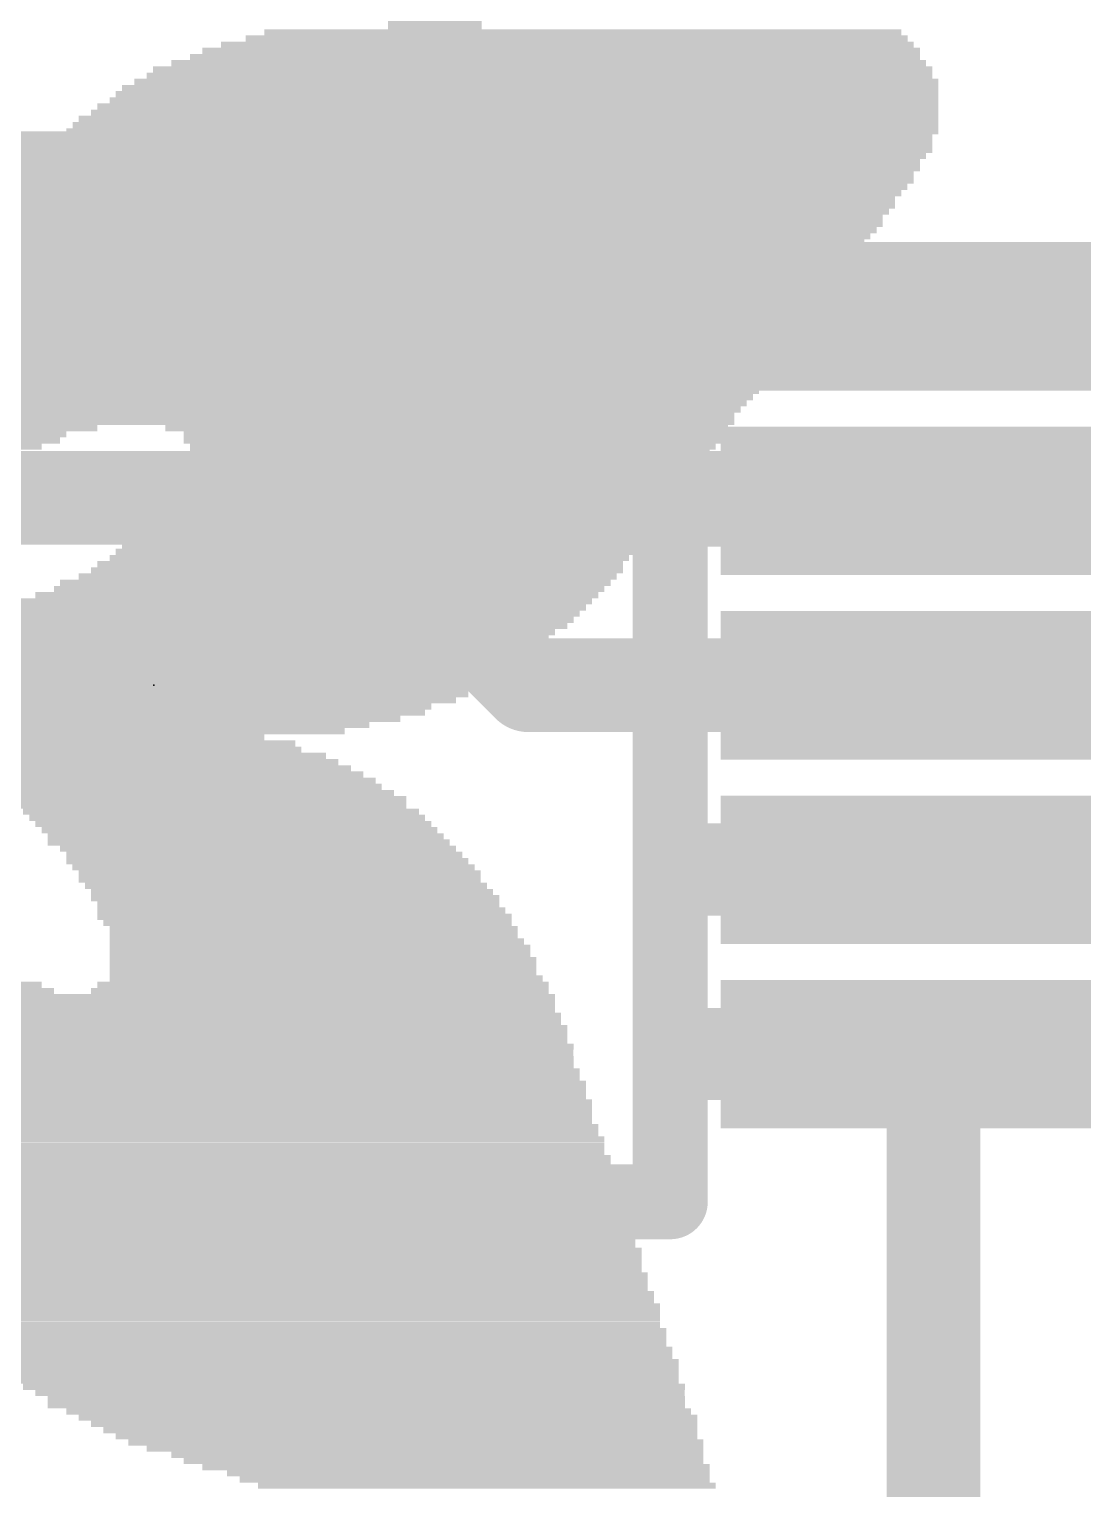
# Model space of a CAD drawing. Extents: x -0.1 to 28.1, y -0.3 to 17.1.
# Drawn here: x 21.252 to 24.108, y 7.22 to 11.176 of the extents above; entities that cross this region are included whole.
import ezdxf

# ---------------------------------------------------------------- set-up
doc = ezdxf.new("R2010")
doc.units = 0
for name, color, linetype in [('1', 12, 'CONTINUOUS'), ('16', 132, 'CONTINUOUS'), ('21', 40, 'CONTINUOUS'), ('22', 4, 'CONTINUOUS'), ('23', 53, 'CONTINUOUS'), ('29', 253, 'CONTINUOUS'), ('51', 253, 'CONTINUOUS')]:
    doc.layers.add(name, color=color, linetype=linetype)

# ---------------------------------------------------------------- blocks, each defined once
blk = doc.blocks.new('RECT')
blk.add_solid([(-0.5, -0.5), (0.5, -0.5), (-0.5, 0.5), (0.5, 0.5)])

msp = doc.modelspace()

# ---------------------------------------------------------------- linework, layer by layer
at = {"layer": '1', "const_width": 0.254}
for points in [[(22.352, 9.652), (22.352, 12.004)], [(23.7031, 10.398), (25.13, 10.398)], [(23.7031, 9.898), (26.154, 9.898)], [(22.606, 9.398), (22.352, 9.652)], [(23.7031, 9.398), (22.606, 9.398)], [(23.7031, 8.898), (24.63, 8.898)], [(23.7031, 8.398), (23.7031, 3.8911)]]:
    msp.add_lwpolyline(points, dxfattribs=at)
at = {"layer": '1', "const_width": 0.127}
for points in [[(23.7031, 10.4615, 1), (23.7031, 10.3345)], [(23.7031, 9.9615, 1), (23.7031, 9.8345)], [(22.3969, 9.6969, 1), (22.3071, 9.6071)], [(22.2885, 9.652, 1), (22.4155, 9.652)], [(22.606, 9.4615, 1), (22.606, 9.3345)], [(22.5611, 9.3531, 1), (22.6509, 9.4429)], [(23.7031, 9.3345, 1), (23.7031, 9.4615)], [(23.7031, 8.9615, 1), (23.7031, 8.8345)], [(23.7666, 8.398, 1), (23.6396, 8.398)]]:
    msp.add_lwpolyline(points, format="xyb", dxfattribs=at)
at = {"layer": '16', "const_width": 0.254}
for points in [[(25.146, 10.414), (18.542, 10.414)], [(18.796, 9.906), (26.162, 9.906)]]:
    msp.add_lwpolyline(points, dxfattribs=at)
at = {"layer": '21', "const_width": 0.2032}
for points in [[(20.19, 10.798), (22.99, 10.798)], [(22.99, 10.798), (22.99, 7.998)], [(22.99, 7.998), (20.19, 7.998)]]:
    msp.add_lwpolyline(points, dxfattribs=at)
at = {"layer": '21', "const_width": 0.1016}
for points in [[(23.0408, 10.798, 1), (22.9392, 10.798)], [(22.99, 10.7472, 1), (22.99, 10.8488)], [(22.99, 7.9472, 1), (22.99, 8.0488)], [(22.9392, 7.998, 1), (23.0408, 7.998)]]:
    msp.add_lwpolyline(points, format="xyb", dxfattribs=at)
at = {"layer": '23'}
msp.add_point((21.59, 9.398), dxfattribs=at)

# ---------------------------------------------------------------- block references
at = {"layer": '1', "xscale": 0.25, "rotation": 90}
for p in [(23.7031, 10.398), (23.7031, 9.898), (23.7031, 9.398), (23.7031, 8.898), (23.7031, 8.398)]:
    msp.add_blockref('RECT', p, dxfattribs=at)
at = {"layer": '22', "rotation": 180}
for p, xscale, yscale in [((22.7361, 11.1511), 1.7937, 0.0168), ((22.7529, 11.1679), 1.7267, 0.0168), ((22.6941, 11.1176), 1.9446, 0.0168), ((22.7109, 11.1344), 1.8776, 0.0167), ((22.6606, 11.0841), 2.0452, 0.0167), ((22.6774, 11.1008), 1.9781, 0.0168), ((22.6271, 11.0338), 2.1793, 0.0167), ((22.6355, 11.0505), 2.1291, 0.0168), ((22.6439, 11.0673), 2.1123, 0.0168), ((22.6019, 11.0003), 2.2296, 0.0167), ((22.6103, 11.017), 2.2128, 0.0168), ((22.5768, 10.9667), 2.2799, 0.0168), ((22.5936, 10.9835), 2.2463, 0.0168), ((22.5433, 10.9164), 2.3469, 0.0168), ((22.5516, 10.9332), 2.3302, 0.0168), ((22.5684, 10.95), 2.2966, 0.0167), ((22.5182, 10.8829), 2.3637, 0.0168), ((22.5349, 10.8997), 2.3637, 0.0167), ((22.4846, 10.8326), 2.3972, 0.0168), ((22.5014, 10.8494), 2.3973, 0.0167), ((22.5098, 10.8661), 2.3805, 0.0168), ((22.4678, 10.8158), 2.3972, 0.0168), ((22.4678, 10.7991), 2.3972, 0.0167), ((22.4427, 10.7656), 2.414, 0.0167), ((22.4511, 10.7823), 2.3973, 0.0168), ((22.4092, 10.732), 2.4141, 0.0168), ((22.4008, 10.7153), 2.3973, 0.0167), ((22.4343, 10.7488), 2.3972, 0.0168), ((22.3924, 10.6985), 2.414, 0.0168), ((22.384, 10.6817), 2.3972, 0.0168), ((22.0236, 10.6482), 3.0846, 0.0168), ((22.3673, 10.665), 2.3973, 0.0167), ((22.0236, 10.6314), 3.051, 0.0168), ((22.0236, 10.6147), 3.0175, 0.0167), ((22.0152, 10.5979), 3.0008, 0.0168), ((22.0152, 10.5812), 2.9672, 0.0167), ((22.0152, 10.5644), 2.9672, 0.0168), ((22.0152, 10.5476), 2.9337, 0.0168), ((22.0068, 10.5309), 2.917, 0.0167), ((22.0068, 10.5141), 2.8834, 0.0168), ((22.0068, 10.4973), 2.8834, 0.0168), ((22.0069, 10.4806), 2.8499, 0.0167), ((21.9985, 10.4638), 2.8331, 0.0168), ((21.9985, 10.447), 2.8331, 0.0168), ((21.9901, 10.4303), 2.8163, 0.0167), ((21.9817, 10.3967), 2.7661, 0.0168), ((21.9901, 10.4135), 2.7829, 0.0168), ((21.9817, 10.38), 2.7661, 0.0167), ((21.9733, 10.3632), 2.7493, 0.0168), ((21.9733, 10.3465), 2.7493, 0.0167), ((21.9649, 10.3297), 2.699, 0.0168), ((21.9649, 10.3129), 2.699, 0.0168), ((21.9565, 10.2962), 2.6822, 0.0167), ((21.9482, 10.2794), 2.6655, 0.0168), ((21.9482, 10.2459), 2.6319, 0.0167), ((21.9566, 10.2626), 2.6487, 0.0168), ((21.9314, 10.2123), 2.5984, 0.0168), ((21.9398, 10.2291), 2.6151, 0.0168), ((21.9314, 10.1956), 2.5984, 0.0167), ((21.923, 10.1788), 2.5816, 0.0168), ((21.9147, 10.1621), 2.5649, 0.0167), ((21.8979, 10.1285), 2.5313, 0.0168), ((21.9063, 10.1453), 2.5481, 0.0168), ((21.8979, 10.1118), 2.5313, 0.0167), ((21.0345, 10.095), 0.8046, 0.0168), ((22.384, 10.095), 1.5256, 0.0168), ((20.9926, 10.0782), 0.7208, 0.0168), ((20.9842, 10.0615), 0.7041, 0.0167), ((20.9591, 10.0447), 0.6538, 0.0168), ((22.4008, 10.0782), 1.4585, 0.0168), ((22.4008, 10.0615), 1.4585, 0.0167), ((22.4008, 10.0447), 1.4249, 0.0168), ((22.3924, 10.0279), 1.4082, 0.0168), ((22.384, 10.0112), 1.3914, 0.0167), ((22.384, 9.9944), 1.3914, 0.0168), ((22.3756, 9.9776), 1.3746, 0.0168), ((22.3421, 9.9274), 1.3746, 0.0167), ((22.3672, 9.9609), 1.3914, 0.0167), ((22.3505, 9.9441), 1.3579, 0.0168), ((22.317, 9.8938), 1.3579, 0.0168), ((22.3338, 9.9106), 1.3579, 0.0168), ((22.2751, 9.8435), 1.3747, 0.0168), ((22.3002, 9.8771), 1.3579, 0.0167), ((22.3002, 9.8603), 1.3579, 0.0168), ((22.2499, 9.81), 1.3914, 0.0168), ((22.2583, 9.8268), 1.3747, 0.0167), ((22.208, 9.7765), 1.4082, 0.0167), ((22.2331, 9.7932), 1.3914, 0.0168), ((22.1493, 9.7262), 1.425, 0.0168), ((22.1745, 9.743), 1.4081, 0.0167), ((22.1996, 9.7597), 1.425, 0.0168), ((22.1158, 9.6927), 1.4585, 0.0167), ((22.141, 9.7094), 1.4417, 0.0168), ((22.0655, 9.6591), 1.492, 0.0168), ((22.0823, 9.6759), 1.4919, 0.0168), ((21.9733, 9.6088), 1.5758, 0.0168), ((21.9985, 9.6256), 1.5591, 0.0168), ((22.032, 9.6424), 1.5255, 0.0167), ((21.4704, 9.5753), 2.5146, 0.0168), ((21.9314, 9.5921), 1.6261, 0.0167), ((21.462, 9.5585), 2.4978, 0.0168), ((21.4536, 9.5418), 2.4476, 0.0167), ((21.4117, 9.4915), 2.4308, 0.0168), ((21.4368, 9.525), 2.4475, 0.0168), ((21.4285, 9.5083), 2.4307, 0.0167), ((21.3698, 9.458), 2.414, 0.0167), ((21.3865, 9.4747), 2.4141, 0.0168), ((21.2189, 9.4077), 2.5482, 0.0167), ((21.3111, 9.4244), 2.4308, 0.0168), ((21.3279, 9.4412), 2.4308, 0.0168), ((20.0957, 9.3909), 4.7274, 0.0168), ((20.0958, 9.3741), 4.6939, 0.0168), ((20.0957, 9.3574), 4.6268, 0.0167), ((20.079, 9.3406), 4.5263, 0.0168), ((20.0706, 9.3239), 4.5095, 0.0167), ((20.0538, 9.3071), 4.409, 0.0168), ((20.0287, 9.2903), 4.2916, 0.0168), ((19.9952, 9.2736), 4.2245, 0.0167), ((21.4117, 9.2568), 0.9556, 0.0168), ((21.4788, 9.24), 0.9891, 0.0168), ((21.4955, 9.2233), 0.989, 0.0167), ((21.5458, 9.2065), 1.0226, 0.0168), ((21.5877, 9.1897), 1.0058, 0.0168), ((21.6045, 9.173), 1.0394, 0.0167), ((21.638, 9.1562), 1.0394, 0.0168), ((21.6715, 9.1394), 1.0394, 0.0168), ((21.6799, 9.1227), 1.0562, 0.0167), ((21.7135, 9.1059), 1.0561, 0.0168), ((21.7386, 9.0892), 1.0729, 0.0167), ((21.747, 9.0724), 1.0561, 0.0168), ((21.7721, 9.0556), 1.0729, 0.0168), ((21.7889, 9.0389), 1.0729, 0.0167), ((21.8056, 9.0221), 1.0729, 0.0168), ((21.8224, 9.0053), 1.0729, 0.0168), ((21.8392, 8.9886), 1.0729, 0.0167), ((21.8476, 8.9718), 1.0897, 0.0168), ((21.8727, 8.955), 1.0728, 0.0168), ((21.8895, 8.9383), 1.0729, 0.0167), ((21.8979, 8.9215), 1.0897, 0.0168), ((21.9146, 8.9047), 1.0896, 0.0167), ((21.9314, 8.888), 1.0897, 0.0168), ((21.9314, 8.8712), 1.0897, 0.0168), ((21.9482, 8.8544), 1.0897, 0.0167), ((21.9649, 8.8377), 1.0896, 0.0168), ((21.9733, 8.8209), 1.1064, 0.0168), ((21.9817, 8.8041), 1.0897, 0.0167), ((21.9901, 8.7874), 1.1065, 0.0168), ((21.9984, 8.7706), 1.1232, 0.0168), ((22.0068, 8.7538), 1.1064, 0.0167), ((22.0236, 8.7371), 1.1064, 0.0168), ((22.0236, 8.7203), 1.1064, 0.0168), ((22.032, 8.7035), 1.1232, 0.0167), ((22.0404, 8.6868), 1.1399, 0.0168), ((22.0404, 8.67), 1.1399, 0.0167), ((22.0488, 8.6533), 1.1567, 0.0168), ((22.0488, 8.6365), 1.1567, 0.0168), ((22.0488, 8.6197), 1.1567, 0.0167), ((20.7915, 8.5862), 0.9891, 0.0168), ((22.0487, 8.5862), 1.2238, 0.0168), ((22.0571, 8.603), 1.1734, 0.0168), ((21.4788, 8.5527), 2.3973, 0.0168), ((20.8082, 8.5694), 1.0226, 0.0167), ((22.0404, 8.5694), 1.2405, 0.0167), ((21.462, 8.5191), 2.4308, 0.0167), ((21.4703, 8.5024), 2.4475, 0.0168), ((21.4704, 8.5359), 2.414, 0.0168), ((21.462, 8.4689), 2.4978, 0.0168), ((21.462, 8.4856), 2.4643, 0.0167), ((21.4453, 8.4186), 2.5649, 0.0168), ((21.4452, 8.4353), 2.5314, 0.0167), ((21.4536, 8.4521), 2.5146, 0.0168), ((21.4201, 8.385), 2.6152, 0.0167), ((21.4368, 8.4018), 2.5817, 0.0168), ((21.3865, 8.3515), 2.7157, 0.0168), ((21.4117, 8.3683), 2.632, 0.0168), ((20.8333, 8.3012), 3.8557, 0.0168), ((20.8333, 8.3347), 3.8222, 0.0167), ((20.8417, 8.318), 3.839, 0.0168), ((20.8333, 8.2844), 3.8557, 0.0167), ((20.8418, 8.2677), 3.8725, 0.0168), ((20.8333, 8.2342), 3.8893, 0.0168), ((20.8418, 8.2509), 3.8725, 0.0167), ((20.8333, 8.2174), 3.8893, 0.0168), ((21.7805, 8.2006), 2.0284, 0.0167), ((21.7805, 8.1839), 2.0284, 0.0168), ((21.7889, 8.1671), 2.0452, 0.0168), ((21.7973, 8.1503), 2.0285, 0.0167), ((21.7973, 8.1336), 2.0285, 0.0168), ((21.8056, 8.1168), 2.0452, 0.0168), ((21.8056, 8.1), 2.0452, 0.0167), ((21.814, 8.0833), 2.0284, 0.0168), ((21.814, 8.0666), 2.0284, 0.0167), ((21.8224, 8.0498), 2.0452, 0.0168), ((21.8224, 8.033), 2.0452, 0.0168), ((21.8392, 8.0163), 2.0452, 0.0167), ((21.8476, 7.9995), 2.0285, 0.0168), ((21.8476, 7.9827), 2.0285, 0.0168), ((21.8476, 7.966), 2.0285, 0.0167), ((21.8643, 7.9492), 2.0284, 0.0168), ((21.8643, 7.9324), 2.0284, 0.0168), ((21.8643, 7.9157), 2.0284, 0.0167), ((21.8811, 7.8989), 2.0284, 0.0168), ((21.8979, 7.8654), 2.0285, 0.0167), ((21.8895, 7.8821), 2.0117, 0.0168), ((21.9063, 7.8486), 2.0117, 0.0168), ((21.9063, 7.8319), 2.0117, 0.0167), ((21.9147, 7.8151), 1.9949, 0.0168), ((21.9314, 7.7983), 1.9949, 0.0168), ((21.9314, 7.7816), 1.9949, 0.0167), ((21.9398, 7.7648), 1.9781, 0.0168), ((21.9565, 7.748), 1.9782, 0.0168), ((21.9649, 7.7313), 1.9614, 0.0167), ((21.9817, 7.7145), 1.9614, 0.0168), ((21.9817, 7.6977), 1.9614, 0.0168), ((21.9901, 7.681), 1.9447, 0.0167), ((21.9985, 7.6642), 1.9279, 0.0168), ((22.0152, 7.6475), 1.9278, 0.0167), ((22.0236, 7.6307), 1.9111, 0.0168), ((22.032, 7.6139), 1.8943, 0.0168), ((22.0571, 7.5972), 1.8776, 0.0167), ((22.0655, 7.5804), 1.8608, 0.0168), ((22.0823, 7.5636), 1.8609, 0.0168), ((22.0907, 7.5469), 1.8441, 0.0167), ((22.0991, 7.5301), 1.8273, 0.0168), ((22.1158, 7.5133), 1.7938, 0.0168), ((22.1326, 7.4966), 1.7937, 0.0167), ((22.1493, 7.4798), 1.7602, 0.0168), ((22.1661, 7.463), 1.7267, 0.0168), ((22.1661, 7.4463), 1.7267, 0.0167), ((22.1996, 7.4295), 1.6932, 0.0168), ((22.2247, 7.4127), 1.6764, 0.0167), ((22.2415, 7.396), 1.6428, 0.0168), ((22.2583, 7.3792), 1.6093, 0.0168), ((22.275, 7.3624), 1.5758, 0.0167), ((22.3002, 7.3457), 1.559, 0.0168), ((22.3253, 7.3289), 1.5088, 0.0168), ((22.3589, 7.3121), 1.4417, 0.0167), ((22.3756, 7.2954), 1.4082, 0.0168), ((22.4092, 7.2786), 1.3747, 0.0168), ((22.4427, 7.2618), 1.3076, 0.0167), ((22.4595, 7.2451), 1.2741, 0.0168), ((22.493, 7.2284), 1.2405, 0.0167)]:
    msp.add_blockref('RECT', p, dxfattribs=dict(at, xscale=xscale, yscale=yscale))
at = {"layer": '29', "xscale": 0.4024, "yscale": 1.1524, "rotation": 90}
for p in [(23.7031, 10.398), (23.7031, 9.898), (23.7031, 9.398), (23.7031, 8.898), (23.7031, 8.398)]:
    msp.add_blockref('RECT', p, dxfattribs=at)
at = {"layer": '51', "xscale": 0.25, "rotation": 90}
for p in [(23.59, 10.3986), (23.59, 9.8986), (23.59, 9.3986), (23.59, 8.8986), (23.59, 8.3986)]:
    msp.add_blockref('RECT', p, dxfattribs=at)

doc.saveas('drawing.dxf')
